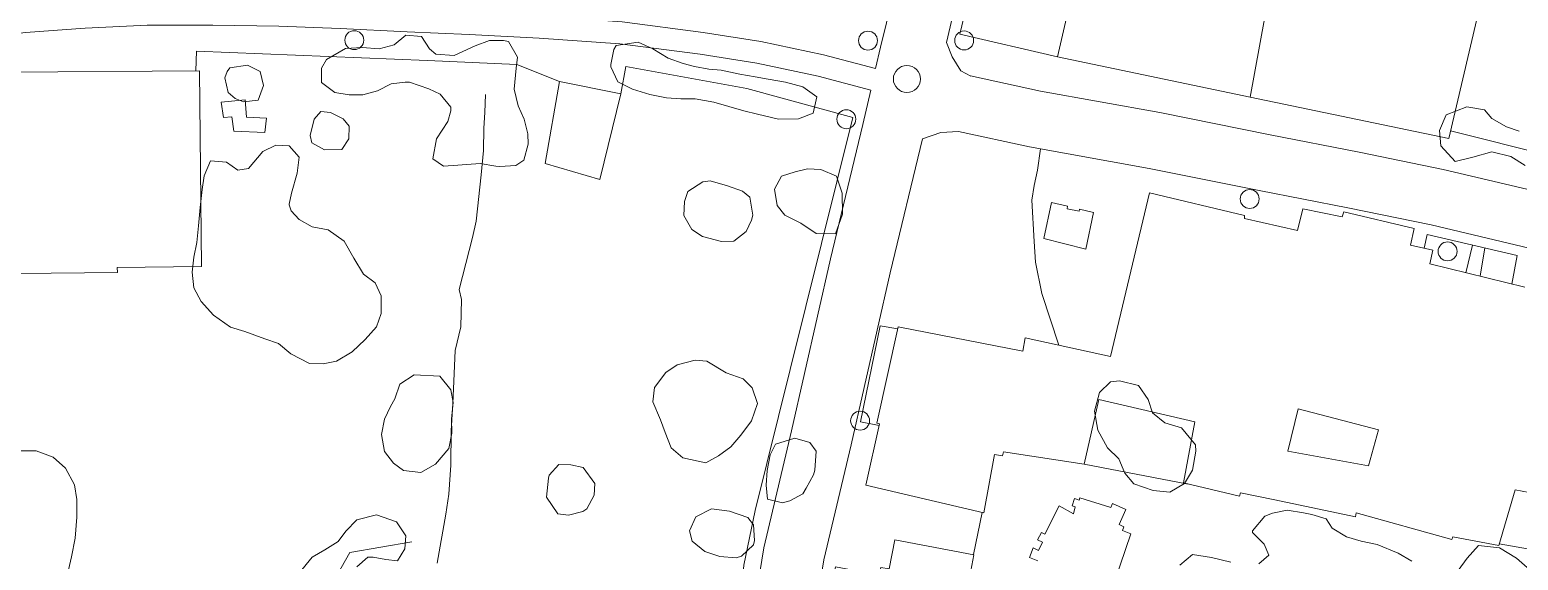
# Model space of a CAD drawing. Header units: metres. Extents: x 4652992 to 4879070, y 2074171 to 2309877.
# Drawn here: x 4653694.3 to 4653815.3, y 2307127.9 to 2307171 of the extents above; entities that cross this region are included whole.
import ezdxf

# ---------------------------------------------------------------- set-up
doc = ezdxf.new("R2010")
doc.units = ezdxf.units.M
doc.header["$MEASUREMENT"] = 0
doc.linetypes.add('DGN Style 3', pattern=[92.779933, 66.271381, -26.508552])
for name, color, linetype, lineweight in [('Level 1', 2, 'Continuous', 0), ('Level 18', 5, 'Continuous', 0), ('Level 19', 38, 'DGN Style 3', 0), ('Level 20', 30, 'DGN Style 3', 0), ('Level 30', 5, 'Continuous', 0), ('Level 31', 38, 'Continuous', 0), ('Level 35', 4, 'Continuous', 0), ('Level 36', 1, 'Continuous', 0), ('Level 37', 3, 'Continuous', 0), ('Level 40', 1, 'Continuous', 0), ('Level 45', 9, 'Continuous', 0), ('Level 61', 4, 'Continuous', 0)]:
    doc.layers.add(name, color=color, linetype=linetype, lineweight=lineweight)

# ---------------------------------------------------------------- blocks, each defined once
blk = doc.blocks.new('AL_1')
at = {"layer": 'Level 45'}
blk.add_circle((2.1e-05, 1.3e-05, 3e-05), 1.100002, dxfattribs=at)
blk = doc.blocks.new('POSTE_1')
at = {"layer": 'Level 61'}
blk.add_circle((-4.7e-05, -1.9e-05, -2.4e-05), 0.770001, dxfattribs=at)

msp = doc.modelspace()

# ---------------------------------------------------------------- linework, layer by layer
at = {"layer": 'Level 1'}
msp.add_polyline3d([(4653727.396848, 2307127.700532, 1392), (4653728.087532, 2307131.674975, 1392), (4653728.347693, 2307133.291106, 1391.58), (4653728.503803, 2307135.660754, 1391.58), (4653728.535296, 2307138.452971, 1391.58), (4653728.6549, 2307140.663579, 1391.58), (4653728.741771, 2307142.490227, 1391.58), (4653728.869769, 2307144.97877, 1391.16), (4653729.30784, 2307146.88724, 1391.16), (4653729.374994, 2307149.110718, 1391.16), (4653729.178213, 2307149.942988, 1391.16), (4653730.256603, 2307154.158293, 1390.32), (4653730.560819, 2307155.483619, 1390.32), (4653730.980864, 2307159.244476, 1390.32), (4653731.156691, 2307161.217293, 1390.32), (4653731.191113, 2307163.056811, 1390.32), (4653731.261196, 2307164.327589, 1390.32), (4653731.315336, 2307165.770276, 1390.32)], dxfattribs=at)
at = {"layer": 'Level 18', "color": 30}
msp.add_line((4653763.03762, 2307167.887456, 1398.205668), (4653763.437138, 2307169.632569, 1398.124116), dxfattribs=at)
at = {"layer": 'Level 18', "color": 30, "extrusion": (-0.2437949700187595, 0.7091068554093223, 0.6616127872139826), "elevation": 502384.795325, "flags": 128}
msp.add_lwpolyline([(-5151050.000188, -441405.196695), (-5151051.57155, -441405.196695), (-5151052.953718, -441404.595901)], dxfattribs=at)
at = {"layer": 'Level 18', "color": 30}
for points in [[(4653763.437138, 2307169.632569, 1398.124115), (4653767.399675, 2307185.687863, 1397.324115), (4653770.880304, 2307200.098579, 1396.411615), (4653775.165302, 2307217.457567, 1394.886615), (4653777.434687, 2307227.122068, 1394.399115), (4653780.084128, 2307237.859843, 1393.911615), (4653782.050468, 2307245.457826, 1393.549115), (4653784.078237, 2307253.690952, 1392.974115), (4653784.435573, 2307255.148756, 1392.849115)], [(4653768.797474, 2307170.010217, 1398.129585), (4653772.190364, 2307184.518137, 1397.329585), (4653775.670971, 2307198.928762, 1396.417085), (4653779.959723, 2307216.30296, 1394.892085), (4653782.229164, 2307225.9677, 1394.404585), (4653784.865254, 2307236.651364, 1393.917085), (4653786.831854, 2307244.250352, 1393.554585), (4653788.889182, 2307252.760198, 1393.2708), (4653789.516385, 2307255.127286, 1393.249227)], [(4653770.781673, 2307167.281405, 1398.962716), (4653769.972095, 2307167.706462, 1398.725216), (4653769.251596, 2307168.829358, 1398.568966), (4653768.797474, 2307170.010217, 1398.129585)], [(4653851.438514, 2307149.706084, 1406.907059), (4653834.709296, 2307153.616761, 1406.407059), (4653817.816887, 2307157.647121, 1404.819559), (4653809.187655, 2307159.692846, 1404.069559), (4653802.340763, 2307161.095853, 1403.369559), (4653795.116481, 2307162.509011, 1402.507059), (4653786.136076, 2307164.317122, 1401.307059), (4653776.435371, 2307166.056766, 1399.807059), (4653770.743796, 2307167.289609, 1398.957059)], [(4653747.955332, 2307078.160131, 1404.300399), (4653748.270971, 2307080.171341, 1404.017586), (4653748.715874, 2307083.617617, 1403.586615), (4653749.996756, 2307095.963296, 1402.317586), (4653751.569038, 2307109.839616, 1401.555086), (4653753.017578, 2307123.246384, 1400.905086), (4653753.954828, 2307128.939777, 1400.592586), (4653756.209114, 2307138.432855, 1399.967586), (4653759.367897, 2307152.426201, 1398.917586), (4653761.999442, 2307163.35265, 1398.417586), (4653762.637873, 2307166.141344, 1398.287266)], [(4653753.267306, 2307077.384938, 1404.513138), (4653753.253632, 2307079.996611, 1404.031888), (4653753.501661, 2307083.28241, 1403.588138), (4653754.945118, 2307095.387939, 1402.331888), (4653756.520499, 2307109.291611, 1401.569388), (4653757.955568, 2307122.573701, 1400.919388), (4653758.842016, 2307127.958491, 1400.606888), (4653761.062414, 2307137.308865, 1399.981888), (4653764.219446, 2307151.294453, 1398.931888), (4653766.842635, 2307162.186207, 1398.431888)], [(4653850.386008, 2307145.20364, 1406.832391), (4653833.646498, 2307149.116722, 1406.332391), (4653816.747045, 2307153.148763, 1404.744891), (4653808.190024, 2307155.177369, 1403.994891), (4653801.432824, 2307156.561997, 1403.294891), (4653794.216324, 2307157.973633, 1402.432391), (4653785.271567, 2307159.774567, 1401.232391), (4653775.537563, 2307161.520182, 1399.732391), (4653769.764936, 2307162.770582, 1398.882391)]]:
    msp.add_polyline3d(points, dxfattribs=at)
at = {"layer": 'Level 19', "linetype": 'DGN Style 3'}
for points in [[(4653763.03762, 2307167.887456, 1398.284524), (4653758.795656, 2307169.013949, 1398.037995), (4653753.704233, 2307170.098726, 1396.669245), (4653749.019948, 2307170.825017, 1395.762995), (4653742.434177, 2307171.681079, 1394.769245), (4653735.794276, 2307172.154052, 1394.156745), (4653730.088117, 2307172.450096, 1393.919245), (4653725.045809, 2307172.659381, 1393.925495), (4653719.57737, 2307172.942968, 1393.981745), (4653714.576227, 2307173.12193, 1394.169245), (4653709.157865, 2307173.197944, 1394.444245), (4653703.779484, 2307173.203543, 1394.862995), (4653698.677514, 2307172.948252, 1395.175495), (4653693.745763, 2307172.596635, 1395.831745), (4653690.667084, 2307172.981461, 1396.070925)], [(4653762.637873, 2307166.141344, 1398.287266), (4653758.379132, 2307167.272292, 1398.037266), (4653753.380306, 2307168.337341, 1396.668516), (4653748.767381, 2307169.052568, 1395.762266), (4653742.255044, 2307169.899084, 1394.768516), (4653735.684289, 2307170.367131, 1394.156016), (4653730.004617, 2307170.661801, 1393.918516), (4653724.962329, 2307170.871085, 1393.924766), (4653719.498998, 2307171.154408, 1393.981016), (4653714.531656, 2307171.33216, 1394.168516), (4653709.144376, 2307171.407738, 1394.443516), (4653703.823314, 2307171.413277, 1394.862266), (4653698.785916, 2307171.161217, 1395.174766), (4653693.918543, 2307170.814191, 1395.831016), (4653690.755953, 2307170.426144, 1396.212642)]]:
    msp.add_polyline3d(points, dxfattribs=at)
at = {"layer": 'Level 20', "linetype": 'Continuous'}
msp.add_polyline3d([(4653777.940199, 2307145.407, 1400.810314), (4653776.547568, 2307149.599237, 1400.429064), (4653776.041057, 2307152.143738, 1400.222814), (4653775.917076, 2307153.838319, 1400.085314), (4653775.744004, 2307157.195941, 1399.891564), (4653775.916392, 2307158.386153, 1399.841564), (4653776.209837, 2307159.628468, 1399.822814), (4653776.431724, 2307161.35983, 1399.870181)], dxfattribs=at)
at = {"layer": 'Level 30', "color": 1}
for points in [[(4653692.721821, 2307167.588368, 1399.544107), (4653708.063096, 2307167.700534, 1399.681607), (4653708.223917, 2307151.794696, 1399.969107), (4653701.392745, 2307151.725628, 1399.925357), (4653701.396927, 2307151.312011, 1399.969107), (4653693.333899, 2307151.230488, 1400.619107), (4653693.280021, 2307156.55931, 1400.300357), (4653692.803028, 2307156.557465, 1400.269107), (4653692.721821, 2307167.588368, 1399.544107)], [(4653771.822399, 2307131.786209, 1404.074669), (4653762.231488, 2307134.040894, 1403.912169), (4653763.354031, 2307139.020753, 1403.780919), (4653763.147468, 2307139.070476, 1403.780919), (4653764.869024, 2307146.888833, 1403.493419), (4653775.017045, 2307144.931926, 1406.618419), (4653775.204919, 2307146.006897, 1406.605919), (4653782.143618, 2307144.485112, 1407.812169), (4653785.292469, 2307157.793231, 1408.162169), (4653793.034171, 2307155.947284, 1408.455919), (4653793.018519, 2307155.69637, 1412.630919), (4653797.333323, 2307154.71379, 1409.143419), (4653797.772327, 2307156.500417, 1408.737169), (4653800.962338, 2307155.82757, 1408.530919), (4653801.093798, 2307156.235703, 1406.993419), (4653806.810758, 2307154.876035, 1406.949669), (4653806.511678, 2307153.53548, 1407.868419), (4653808.335373, 2307153.137472, 1407.868419), (4653808.08708, 2307152.024559, 1411.449669), (4653815.822479, 2307150.113519, 1411.649669)], [(4653816.725568, 2307133.323476, 1409.015294), (4653815.039093, 2307133.649048, 1409.177794), (4653813.692091, 2307129.130848, 1410.590294), (4653809.951107, 2307129.830361, 1410.034044), (4653809.874907, 2307129.607253, 1410.034044), (4653802.102193, 2307131.773822, 1409.877794), (4653802.047685, 2307131.465006, 1409.896544), (4653795.491198, 2307132.829002, 1409.946544), (4653795.491198, 2307132.829002, 1408.509044), (4653792.688161, 2307133.395928, 1409.940294), (4653792.61838, 2307133.143854, 1409.940294), (4653788.056129, 2307134.214746, 1409.596544), (4653788.999738, 2307139.179768, 1405.859044), (4653781.173084, 2307140.981711, 1406.571544), (4653779.997674, 2307135.725853, 1407.021544), (4653773.423566, 2307136.730409, 1404.221544), (4653773.354271, 2307136.422546, 1404.221544), (4653772.710145, 2307136.530233, 1404.149669), (4653771.822399, 2307131.786209, 1404.074669)], [(4653776.235596, 2307127.883087, 1406.593419), (4653775.546282, 2307128.143542, 1406.521544), (4653775.83972, 2307128.936197, 1406.496544), (4653776.266756, 2307128.71868, 1406.546544), (4653776.617483, 2307129.403109, 1406.524669), (4653776.205486, 2307129.596769, 1406.521544), (4653776.520339, 2307130.181923, 1406.521544), (4653776.797632, 2307130.054431, 1406.515294), (4653777.957406, 2307132.34485, 1406.484044), (4653779.131019, 2307131.697957, 1407.062169), (4653779.261691, 2307132.280258, 1407.062169), (4653779.018055, 2307132.345685, 1407.062169), (4653779.198179, 2307132.93631, 1407.065294), (4653779.577954, 2307132.811114, 1407.137169), (4653779.627482, 2307133.001528, 1407.171544), (4653782.151935, 2307132.224871, 1407.030919), (4653782.289661, 2307132.535682, 1407.012169), (4653783.368022, 2307132.039881, 1406.990294), (4653782.830747, 2307130.827077, 1406.884044), (4653783.22196, 2307130.631678, 1406.855919), (4653783.115775, 2307130.340249, 1406.855919), (4653783.785742, 2307130.084455, 1406.852794), (4653782.497767, 2307126.25338, 1406.952794)], [(4653772.562618, 2307115.715733, 1409.399669), (4653766.60089, 2307116.775357, 1409.205919), (4653766.564174, 2307116.642472, 1407.937169), (4653760.03166, 2307117.69757, 1406.621544), (4653759.961394, 2307117.295725, 1406.621544), (4653758.62828, 2307117.54277, 1406.621544), (4653758.708023, 2307117.956323, 1406.621544), (4653758.173439, 2307118.03112, 1406.621544), (4653759.78171, 2307127.380006, 1406.740294), (4653763.356551, 2307126.72097, 1406.671544), (4653763.474406, 2307127.333706, 1406.593419), (4653764.134182, 2307127.23567, 1404.155919), (4653764.590276, 2307129.588921, 1403.709044), (4653771.019202, 2307128.379123, 1403.937169), (4653770.454889, 2307125.331332, 1408.855919), (4653774.031249, 2307124.659645, 1409.093419), (4653772.562618, 2307115.715733, 1409.399669)]]:
    msp.add_polyline3d(points, dxfattribs=at)
msp.add_3dface([(4653803.107669, 2307135.591377, 1409.571544), (4653796.561871, 2307136.790045, 1409.715294), (4653797.381084, 2307140.229535, 1408.421544), (4653803.924902, 2307138.534843, 1407.934044)], dxfattribs=at)
at = {"layer": 'Level 31'}
for points in [[(4653713.375083, 2307162.693595, 1396.387857), (4653710.861947, 2307162.80058, 1396.390982), (4653710.690629, 2307163.96579, 1396.337857), (4653710.017434, 2307163.909667, 1396.337857), (4653709.837922, 2307165.158594, 1396.309732), (4653711.774288, 2307165.353785, 1396.297232), (4653711.889018, 2307163.943317, 1396.390982), (4653713.508342, 2307163.867317, 1396.337857), (4653713.375083, 2307162.693595, 1396.387857)], [(4653780.138837, 2307153.220505, 1402.612169), (4653776.71786, 2307154.062733, 1402.087169), (4653777.324802, 2307157.004016, 1402.087169), (4653778.640679, 2307156.694604, 1402.302794), (4653778.608944, 2307156.492819, 1402.318419), (4653779.580933, 2307156.293053, 1402.490294), (4653779.613378, 2307156.467648, 1402.490294), (4653780.752986, 2307156.193833, 1402.680919), (4653780.138837, 2307153.220505, 1402.612169)]]:
    msp.add_polyline3d(points, dxfattribs=at)
msp.add_3dface([(4653742.316136, 2307165.831893, 1396.619107), (4653740.6163, 2307158.870703, 1396.612857), (4653736.186202, 2307160.166217, 1396.056607), (4653737.336001, 2307166.824452, 1396.331607)], dxfattribs=at)
at = {"layer": 'Level 35'}
for p, q in [((4653811.570375, 2307153.545786, 1406.131021), (4653811.029236, 2307151.297695, 1406.549771)), ((4653812.17612, 2307151.014357, 1406.443521), (4653812.563386, 2307153.312796, 1406.249771)), ((4653771.695752, 2307131.815982, 1403.855919), (4653770.990662, 2307128.384493, 1403.855919)), ((4653817.976327, 2307128.503025, 1410.643419), (4653813.733077, 2307129.268328, 1410.643419))]:
    msp.add_line(p, q, dxfattribs=at)
for points in [[(4653814.766387, 2307150.374428, 1406.518521), (4653815.195382, 2307152.695249, 1406.243521), (4653807.882976, 2307154.410963, 1406.262271), (4653807.63624, 2307153.290053, 1406.262271)], [(4653763.320483, 2307138.871923, 1402.680919), (4653761.80458, 2307139.169141, 1402.562169), (4653763.407943, 2307146.983622, 1402.224669), (4653764.835263, 2307146.735508, 1402.224669)]]:
    msp.add_polyline3d(points, dxfattribs=at)
at = {"layer": 'Level 36'}
msp.add_polyline3d([(4653707.787462, 2307167.698518, 1396.231607), (4653707.826401, 2307169.295819, 1395.856607), (4653726.603633, 2307168.540956, 1395.006607), (4653733.871345, 2307168.210315, 1395.069107), (4653737.336001, 2307166.824452, 1395.456607)], dxfattribs=at)
at = {"layer": 'Level 37'}
for p, q in [((4653809.779502, 2307162.833264, 1406.011164), (4653826.143759, 2307158.692072, 1407.073664)), ((4653779.997674, 2307135.725853, 1406.29967), (4653788.450456, 2307134.122186, 1406.43717))]:
    msp.add_line(p, q, dxfattribs=at)
at = {"layer": 'Level 37', "extrusion": (-0.1439997533294018, 0.0995615947650575, 0.9845565295547585), "elevation": -439056.908106, "flags": 128}
msp.add_lwpolyline([(-4544371.428975, 2477215.272499), (-4544368.433202, 2477207.561164), (-4544380.208299, 2477202.920083)], dxfattribs=at)
at = {"layer": 'Level 37', "extrusion": (-0.0869508078617166, 0.1137796910319383, 0.9896937601707266), "elevation": -140753.038029, "flags": 128}
msp.add_lwpolyline([(-5098580.438384, 982585.75285), (-5098569.995153, 982573.532186), (-5098578.843807, 982566.112497)], dxfattribs=at)
at = {"layer": 'Level 37'}
for points in [[(4653814.815827, 2307184.289841, 1404.736164), (4653809.632288, 2307162.206074, 1406.261164), (4653793.478755, 2307165.56669, 1403.948664), (4653796.237588, 2307180.551316, 1403.011164)], [(4653742.316136, 2307165.831893, 1396.181607), (4653742.744571, 2307168.043603, 1396.169107), (4653752.563725, 2307166.255587, 1399.469107), (4653761.18181, 2307163.912052, 1399.706607), (4653756.092805, 2307143.431604, 1401.556607), (4653753.252166, 2307131.969056, 1402.331607), (4653752.337217, 2307127.532362, 1402.456607), (4653751.88981, 2307122.738218, 1402.744107), (4653749.917731, 2307108.725016, 1403.044107), (4653748.548356, 2307098.715515, 1403.506607), (4653748.064566, 2307091.262386, 1403.656607), (4653745.822445, 2307078.995115, 1405.531607), (4653734.983424, 2307081.419645, 1403.594107), (4653721.366275, 2307084.057982, 1401.906607)], [(4653706.079096, 2307120.993418, 1398.344107), (4653709.057554, 2307121.971557, 1397.812857), (4653717.33055, 2307123.328907, 1395.906607), (4653720.296649, 2307128.557874, 1395.331607), (4653725.347023, 2307129.421519, 1394.569107)]]:
    msp.add_polyline3d(points, dxfattribs=at)
at = {"layer": 'Level 40', "color": 3}
for points in [[(4653724.835944, 2307170.597254, 1396.812857), (4653726.134247, 2307170.503064, 1396.825357), (4653726.784765, 2307169.503259, 1396.837857), (4653727.287107, 2307169.056056, 1396.912857), (4653728.77376, 2307168.943831, 1397.025357), (4653730.493601, 2307169.727971, 1397.187857), (4653731.63781, 2307170.160593, 1397.237857), (4653732.797497, 2307170.181333, 1397.250357), (4653733.188422, 2307170.087425, 1397.237857), (4653733.915987, 2307168.824214, 1397.125357), (4653733.819025, 2307167.922336, 1396.962857), (4653733.648772, 2307166.221737, 1396.887857), (4653733.970048, 2307164.865648, 1396.862857), (4653734.460668, 2307163.7682, 1396.787857), (4653734.765329, 2307162.579368, 1396.750357), (4653734.796285, 2307161.755605, 1396.725357), (4653734.442348, 2307160.452872, 1396.562857), (4653733.790921, 2307160.010718, 1396.362857), (4653732.477254, 2307159.918123, 1396.087857), (4653732.152678, 2307159.941671, 1395.800357), (4653730.883965, 2307160.164808, 1395.550357), (4653729.06568, 2307160.030167, 1394.700357), (4653727.920219, 2307159.951587, 1394.325357), (4653727.038788, 2307160.544277, 1394.150357), (4653727.333432, 2307162.187784, 1394.287857), (4653728.261863, 2307163.59741, 1394.775357), (4653728.515195, 2307164.461725, 1395.287857), (4653728.496189, 2307164.738399, 1395.412857), (4653727.643096, 2307165.814077, 1395.725357), (4653726.726158, 2307166.252031, 1395.850357), (4653725.139924, 2307166.769129, 1395.937857), (4653724.783369, 2307166.773148, 1395.987857), (4653723.652133, 2307166.63673, 1396.075357), (4653722.536376, 2307166.08843, 1396.237857), (4653721.357798, 2307165.745697, 1396.500357), (4653720.23009, 2307165.744485, 1396.512857), (4653719.065623, 2307165.94258, 1396.512857), (4653717.985145, 2307166.74635, 1396.512857), (4653718.00506, 2307167.911634, 1396.475357), (4653718.391091, 2307168.635229, 1396.437857), (4653719.940336, 2307169.514771, 1396.250357), (4653721.306126, 2307169.594845, 1396.150357), (4653722.682615, 2307169.481873, 1396.200357), (4653723.887255, 2307169.818345, 1396.387857), (4653724.835944, 2307170.597254, 1396.812857)], [(4653743.73162, 2307170.027822, 1397.294107), (4653744.926603, 2307169.496625, 1397.381607), (4653746.178584, 2307168.734685, 1397.856607), (4653747.397062, 2307168.306371, 1398.181607), (4653748.327072, 2307168.055869, 1398.494107), (4653749.482676, 2307167.832578, 1398.794107), (4653750.479798, 2307167.755878, 1399.031607), (4653751.993484, 2307167.419451, 1399.319107), (4653753.232953, 2307167.203149, 1399.494107), (4653754.290444, 2307167.030555, 1399.631607), (4653755.71189, 2307166.770546, 1399.894107), (4653757.109842, 2307166.407653, 1400.306607), (4653758.266213, 2307165.587281, 1400.506607), (4653757.966662, 2307164.275513, 1400.544107), (4653756.762332, 2307163.805083, 1400.544107), (4653755.140419, 2307163.787661, 1400.469107), (4653753.444756, 2307164.167795, 1400.344107), (4653752.332768, 2307164.462005, 1400.244107), (4653751.096671, 2307164.813156, 1400.081607), (4653749.88657, 2307165.158062, 1399.806607), (4653748.355263, 2307165.417327, 1399.181607), (4653747.204663, 2307165.422362, 1398.819107), (4653746.045688, 2307165.510804, 1398.556607), (4653744.682109, 2307165.784047, 1398.306607), (4653743.269907, 2307166.204626, 1397.831607), (4653742.092545, 2307166.812986, 1397.456607), (4653741.521587, 2307168.035386, 1397.219107), (4653741.510708, 2307168.22792, 1397.206607), (4653741.760768, 2307169.443049, 1397.094107), (4653741.941112, 2307169.752445, 1397.094107), (4653743.73162, 2307170.027822, 1397.294107)], [(4653711.982526, 2307168.159586, 1398.975357), (4653713.003504, 2307167.656502, 1398.956607), (4653713.272424, 2307166.50679, 1398.962857), (4653712.847852, 2307165.320296, 1398.956607), (4653711.652602, 2307165.187089, 1398.906607), (4653710.962434, 2307165.461469, 1398.869107), (4653710.413552, 2307165.932472, 1398.850357), (4653710.140551, 2307167.123856, 1398.819107), (4653710.332999, 2307167.660835, 1398.794107), (4653710.533988, 2307167.938054, 1398.787857), (4653711.982526, 2307168.159586, 1398.975357)], [(4653718.728256, 2307164.312133, 1398.056607), (4653719.762444, 2307163.791436, 1398.012857), (4653720.247371, 2307163.212308, 1398.006607), (4653720.204091, 2307162.188757, 1397.969107), (4653719.646013, 2307161.316166, 1397.912857), (4653718.222033, 2307161.277541, 1397.862857), (4653717.199716, 2307161.849803, 1397.844107), (4653717.077006, 2307162.450696, 1397.837857), (4653717.392718, 2307163.762479, 1397.787857), (4653717.939402, 2307164.40653, 1397.769107), (4653718.728256, 2307164.312133, 1398.056607)], [(4653815.838602, 2307160.019101, 1407.60824), (4653814.682893, 2307160.738493, 1407.32699), (4653813.128015, 2307161.124901, 1407.10824), (4653811.581415, 2307160.692033, 1406.97074), (4653810.147481, 2307160.339322, 1406.91449), (4653808.988665, 2307161.595388, 1406.75199), (4653808.87467, 2307162.855371, 1406.73949), (4653809.428123, 2307164.129412, 1406.73949), (4653811.092649, 2307164.788557, 1406.77699), (4653812.541343, 2307164.534807, 1406.80824), (4653813.143867, 2307163.827538, 1406.91449), (4653814.320907, 2307163.143224, 1407.04574), (4653815.34393, 2307162.804016, 1407.17074)], [(4653717.222826, 2307155.019144, 1397.787857), (4653718.538871, 2307154.784024, 1397.687857), (4653719.830917, 2307153.848681, 1397.337857), (4653720.609228, 2307152.466691, 1397.200357), (4653721.411206, 2307151.187624, 1396.975357), (4653722.343346, 2307150.474626, 1396.637857), (4653722.837348, 2307149.405412, 1396.712857), (4653722.841283, 2307147.992474, 1396.862857), (4653722.451128, 2307146.891566, 1397.050357), (4653721.529823, 2307145.864121, 1397.387857), (4653720.478688, 2307144.867907, 1397.712857), (4653719.209309, 2307144.114269, 1397.962857), (4653718.116108, 2307143.888478, 1398.062857), (4653717.024223, 2307143.906753, 1398.187857), (4653715.509001, 2307144.705707, 1398.587857), (4653714.496663, 2307145.546611, 1399.150357), (4653713.377829, 2307145.924368, 1399.850357), (4653711.763343, 2307146.52997, 1400.312857), (4653710.60671, 2307146.862512, 1400.487857), (4653709.216717, 2307147.848571, 1400.600357), (4653708.211613, 2307148.959272, 1400.562857), (4653707.619662, 2307150.079201, 1400.462857), (4653707.470449, 2307151.337011, 1400.225357), (4653707.612778, 2307152.551843, 1399.987857), (4653707.858969, 2307153.74169, 1399.775357), (4653707.978948, 2307155.097666, 1399.612857), (4653708.134426, 2307156.608026, 1399.400357), (4653708.278071, 2307158.066924, 1399.137857), (4653708.448665, 2307159.166342, 1398.787857), (4653708.978182, 2307160.396648, 1398.275357), (4653710.265961, 2307160.276942, 1397.925357), (4653711.183967, 2307159.621651, 1397.900357), (4653712.065825, 2307159.762514, 1398.025357), (4653713.231673, 2307161.138438, 1398.037857), (4653714.286091, 2307161.672249, 1398.075357), (4653715.366143, 2307161.602513, 1398.062857), (4653716.167137, 2307160.67668, 1397.987857), (4653716.007059, 2307159.384657, 1397.925357), (4653715.550507, 2307157.756647, 1397.762857), (4653715.375313, 2307156.875565, 1397.675357), (4653715.36348, 2307156.824104, 1397.787857), (4653715.522559, 2307156.324224, 1397.825357), (4653716.183206, 2307155.622228, 1397.912857), (4653717.222826, 2307155.019144, 1397.787857)], [(4653756.505854, 2307159.506233, 1402.450357), (4653757.487518, 2307159.743096, 1402.450357), (4653758.59223, 2307159.680259, 1402.437857), (4653759.846914, 2307159.135667, 1402.425357), (4653760.324301, 2307157.751333, 1402.394107), (4653760.359304, 2307156.04108, 1402.337857), (4653759.770256, 2307154.467265, 1402.381607), (4653758.203635, 2307154.479008, 1402.325357), (4653756.961121, 2307155.317823, 1402.281607), (4653755.652041, 2307155.983539, 1402.231607), (4653755.022226, 2307156.756177, 1402.206607), (4653754.816589, 2307158.075215, 1402.187857), (4653755.385794, 2307159.140544, 1402.187857), (4653756.505854, 2307159.506233, 1402.450357)], [(4653751.010263, 2307158.363857, 1402.294107), (4653752.217331, 2307157.911598, 1402.181607), (4653752.804328, 2307157.432744, 1402.144107), (4653753.044743, 2307155.969867, 1402.119107), (4653752.951522, 2307155.559939, 1402.112857), (4653752.523115, 2307154.636115, 1402.125357), (4653751.525447, 2307153.84912, 1402.069107), (4653750.509788, 2307153.823036, 1402.025357), (4653748.95597, 2307154.250557, 1401.925357), (4653748.087256, 2307154.810636, 1401.894107), (4653747.446025, 2307155.951028, 1401.875357), (4653747.499579, 2307157.086547, 1401.844107), (4653747.766563, 2307157.900556, 1401.837857), (4653748.995826, 2307158.685926, 1401.856607), (4653749.575799, 2307158.7762, 1401.869107), (4653751.010263, 2307158.363857, 1402.294107)], [(4653750.897126, 2307143.148396, 1402.144107), (4653752.280434, 2307142.680019, 1402.194107), (4653753.003079, 2307141.950621, 1402.275357), (4653753.435959, 2307140.667717, 1402.362857), (4653752.950638, 2307139.253512, 1402.350357), (4653752.082715, 2307138.079536, 1402.325357), (4653751.267285, 2307137.136964, 1402.275357), (4653750.253482, 2307136.404837, 1402.275357), (4653749.222815, 2307135.839464, 1402.175357), (4653747.375957, 2307136.25691, 1402.050357), (4653746.409386, 2307137.059004, 1401.937857), (4653745.928319, 2307138.313659, 1401.825357), (4653745.562003, 2307139.350883, 1401.775357), (4653744.934423, 2307140.803499, 1401.675357), (4653745.06141, 2307141.966019, 1401.625357), (4653745.992858, 2307143.178936, 1401.637857), (4653746.899708, 2307143.801229, 1401.700357), (4653748.379616, 2307144.177118, 1401.850357), (4653749.32216, 2307144.11293, 1401.962857), (4653750.897126, 2307143.148396, 1402.144107)], [(4653727.617037, 2307142.87941, 1393.856607), (4653728.494574, 2307141.763345, 1393.887857), (4653728.705265, 2307140.753003, 1394.200357), (4653728.55456, 2307139.432035, 1394.587857), (4653728.586765, 2307138.245012, 1394.925357), (4653728.333174, 2307137.017119, 1395.250357), (4653727.266253, 2307135.738283, 1395.437857), (4653726.062362, 2307135.068355, 1395.462857), (4653724.658376, 2307135.214512, 1395.450357), (4653723.856926, 2307135.818902, 1395.387857), (4653723.106667, 2307136.767487, 1395.350357), (4653722.868442, 2307138.141252, 1395.175357), (4653723.101787, 2307139.401445, 1394.862857), (4653723.613796, 2307140.429977, 1394.600357), (4653723.946008, 2307141.035589, 1394.462857), (4653724.35679, 2307142.225624, 1394.387857), (4653725.526143, 2307142.986144, 1394.412857), (4653727.617037, 2307142.87941, 1393.856607)], [(4653782.857377, 2307142.520915, 1408.475939), (4653784.396055, 2307142.123895, 1408.063439), (4653785.199791, 2307140.989682, 1407.863439), (4653785.554514, 2307139.909718, 1407.875939), (4653786.541259, 2307139.107829, 1408.225939), (4653787.914061, 2307138.696948, 1408.550939), (4653789.038133, 2307137.297503, 1408.538439), (4653789.058196, 2307136.781919, 1408.513439), (4653788.79807, 2307135.258456, 1408.313439), (4653788.143238, 2307134.152526, 1408.150939), (4653786.959283, 2307133.469582, 1407.963439), (4653785.606523, 2307133.606822, 1407.750939), (4653784.019215, 2307134.14995, 1407.475939), (4653783.287, 2307134.998138, 1407.350939), (4653782.815013, 2307136.160075, 1407.225939), (4653781.87688, 2307137.057798, 1407.213439), (4653781.116016, 2307138.504281, 1407.263439), (4653780.838472, 2307140.049555, 1407.300939), (4653781.233015, 2307141.567565, 1407.338439), (4653782.130962, 2307142.426838, 1407.375939), (4653782.857377, 2307142.520915, 1408.475939)], [(4653756.475439, 2307137.839419, 1403.869107), (4653757.678519, 2307137.495703, 1403.731607), (4653758.202634, 2307136.801867, 1403.694107), (4653758.098278, 2307135.259198, 1403.594107), (4653757.979479, 2307134.855305, 1403.594107), (4653757.382065, 2307133.782748, 1403.556607), (4653757.116613, 2307133.33307, 1403.531607), (4653756.057796, 2307132.750033, 1403.506607), (4653755.476996, 2307132.592527, 1403.494107), (4653754.262297, 2307132.884979, 1403.481607), (4653754.138666, 2307134.023012, 1403.444107), (4653754.219187, 2307135.220018, 1403.431607), (4653754.478014, 2307136.482218, 1403.431607), (4653754.893918, 2307137.355198, 1403.431607), (4653756.475439, 2307137.839419, 1403.869107)], [(4653693.390733, 2307124.452646, 1402.312857), (4653694.639431, 2307123.825633, 1402.325357), (4653695.680717, 2307123.954685, 1402.375357), (4653696.617984, 2307125.167887, 1402.387857), (4653697.246645, 2307126.346893, 1402.362857), (4653697.675897, 2307128.198567, 1402.350357), (4653697.975872, 2307129.728397, 1402.325357), (4653698.098558, 2307131.43676, 1402.325357), (4653698.103891, 2307132.874716, 1402.325357), (4653697.914208, 2307134.060992, 1402.362857), (4653697.186859, 2307135.404092, 1402.387857), (4653696.190913, 2307136.296015, 1402.387857), (4653694.808857, 2307136.819411, 1402.375357), (4653693.333453, 2307136.822211, 1402.337857)], [(4653739.26918, 2307135.452705, 1399.375357), (4653740.21371, 2307134.17598, 1399.412857), (4653740.157777, 2307133.208399, 1399.375357), (4653739.564302, 2307132.111423, 1399.306607), (4653739.236237, 2307131.877063, 1399.281607), (4653738.071279, 2307131.585423, 1399.256607), (4653737.201716, 2307131.685897, 1399.181607), (4653736.274863, 2307133.040119, 1399.081607), (4653736.437338, 2307134.595194, 1398.994107), (4653736.49626, 2307134.853515, 1398.987857), (4653737.292834, 2307135.697176, 1398.969107), (4653738.26111, 2307135.668301, 1399.075357), (4653739.26918, 2307135.452705, 1399.375357)], [(4653751.162284, 2307131.920222, 1403.362857), (4653752.638713, 2307131.388529, 1403.237857), (4653753.109131, 2307130.814727, 1403.219107), (4653753.184702, 2307129.523396, 1403.156607), (4653753.106033, 2307129.176659, 1403.150357), (4653752.133576, 2307128.259658, 1403.081607), (4653751.69576, 2307128.134867, 1403.056607), (4653750.380749, 2307128.234906, 1402.994107), (4653749.158637, 2307128.624079, 1402.906607), (4653748.124901, 2307129.482548, 1402.819107), (4653747.905609, 2307130.320915, 1402.800357), (4653748.435436, 2307131.452883, 1402.800357), (4653749.690671, 2307132.112157, 1402.825357), (4653751.162284, 2307131.920222, 1403.362857)], [(4653794.179664, 2307127.642321, 1409.475939), (4653795.009717, 2307128.328977, 1409.375939), (4653794.614675, 2307129.23005, 1409.125939), (4653793.688527, 2307130.178422, 1408.975939), (4653793.665525, 2307130.318285, 1408.975939), (4653794.686307, 2307131.496308, 1409.113439), (4653795.311289, 2307131.74878, 1409.150939), (4653796.504444, 2307131.998756, 1409.263439), (4653797.812328, 2307131.791267, 1409.425939), (4653798.511996, 2307131.649647, 1409.500939), (4653799.677301, 2307131.28844, 1409.713439), (4653800.157835, 2307130.527969, 1409.925939), (4653801.332078, 2307129.842231, 1409.888439), (4653802.523086, 2307129.474834, 1409.950939), (4653803.819609, 2307129.216352, 1410.050939), (4653805.53064, 2307128.508811, 1410.275939), (4653806.627773, 2307127.841642, 1410.400939)], [(4653720.86875, 2307127.395639, 1396.150357), (4653721.76035, 2307128.16542, 1396.475357), (4653722.201189, 2307128.168425, 1396.550357), (4653723.2297, 2307127.974802, 1396.812857), (4653724.171761, 2307127.884143, 1397.562857), (4653724.754185, 2307128.865393, 1397.862857), (4653724.855514, 2307129.908086, 1398.025357), (4653724.098925, 2307131.048483, 1398.337857), (4653722.46625, 2307131.606895, 1398.500357), (4653720.860276, 2307131.201152, 1398.500357), (4653719.965043, 2307130.295433, 1398.537857), (4653719.334118, 2307129.462709, 1398.575357), (4653718.265986, 2307128.762918, 1398.525357), (4653717.221615, 2307128.166842, 1398.437857), (4653716.147197, 2307126.839218, 1398.225357)], [(4653787.761485, 2307127.522246, 1408.988439), (4653788.796885, 2307128.401235, 1409.088439), (4653790.336099, 2307128.138041, 1409.200939), (4653791.903995, 2307127.760481, 1409.325939)], [(4653810.388826, 2307127.097143, 1410.700939), (4653811.12715, 2307128.101401, 1410.775939), (4653812.056758, 2307129.113325, 1410.950939), (4653813.752893, 2307128.946668, 1411.238439), (4653815.135741, 2307128.103237, 1411.613439), (4653816.018866, 2307127.326414, 1412.163439)]]:
    msp.add_polyline3d(points, dxfattribs=at)

# ---------------------------------------------------------------- block references
at = {"layer": 'Level 45'}
msp.add_blockref('AL_1', (4653765.58245, 2307167.03575, 1398.40855), dxfattribs=at)
at = {"layer": 'Level 61'}
for p in [(4653720.65665, 2307170.19595, 1393.94415), (4653762.41865, 2307170.15745, 1398.05315), (4653770.23695, 2307170.17195, 1399.19465), (4653760.65625, 2307163.77265, 1399.09415), (4653793.44975, 2307157.28795, 1402.49345), (4653809.53855, 2307153.03045, 1405.08095), (4653761.77835, 2307139.26825, 1400.22465)]:
    msp.add_blockref('POSTE_1', p, dxfattribs=at)

doc.saveas('drawing.dxf')
